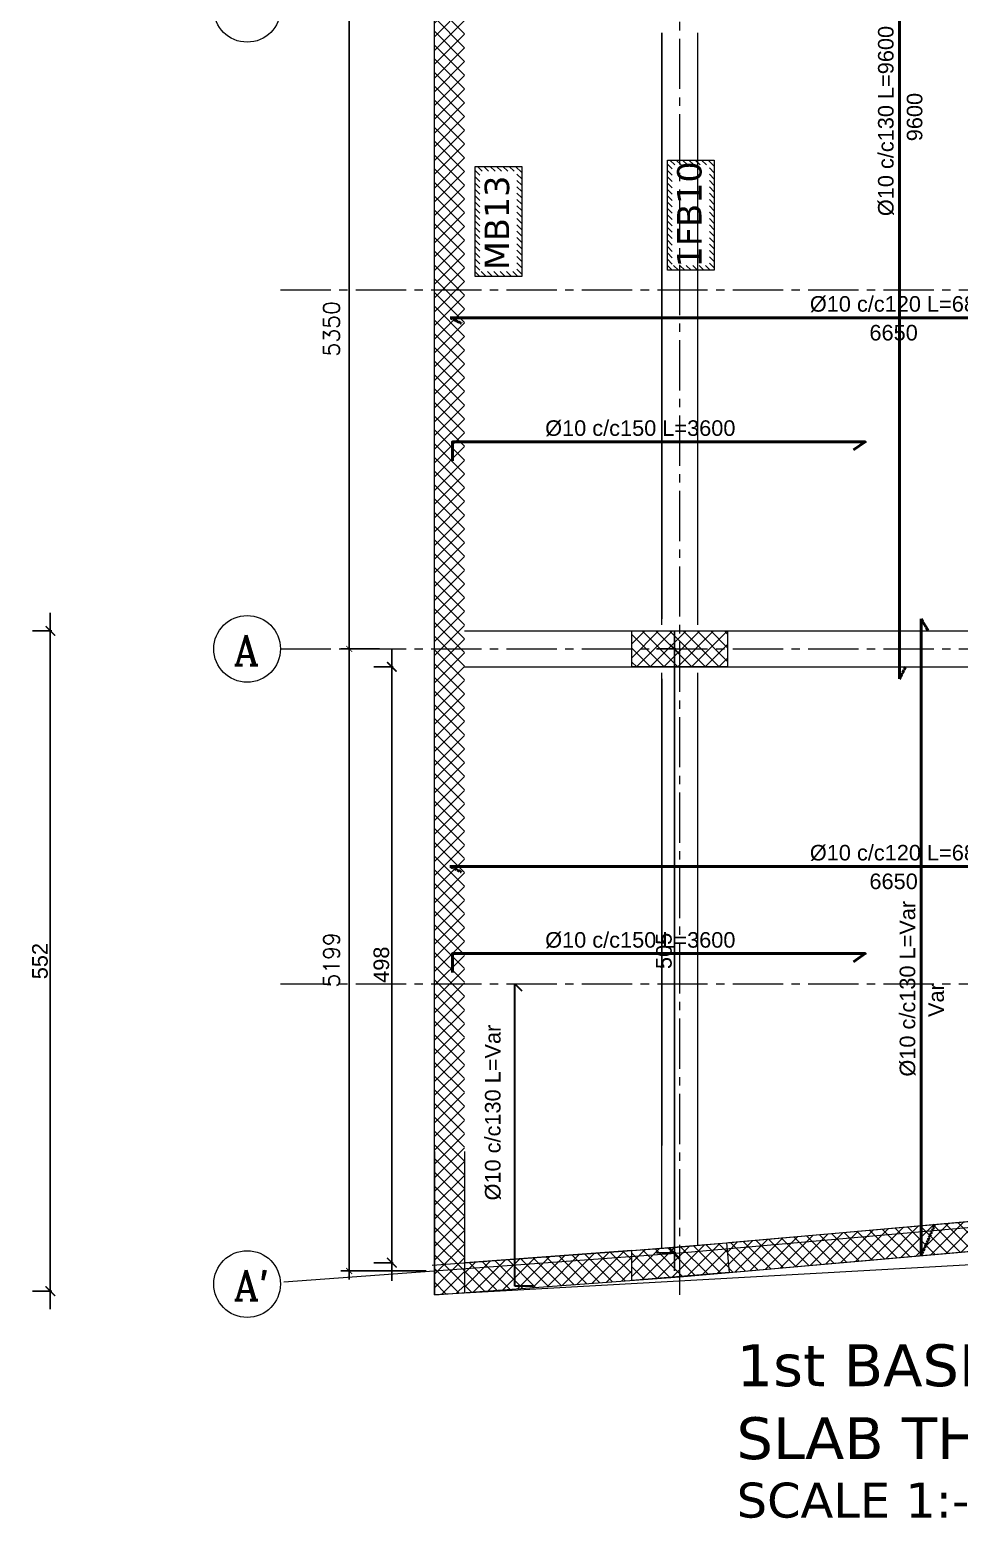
# Model space of a CAD drawing. Header units: inches. Extents: x -26151 to 62940, y -10194 to 246332.
# Drawn here: x -25705 to -24928, y 116189 to 117434 of the extents above; entities that cross this region are included whole.
import ezdxf

# ---------------------------------------------------------------- set-up
doc = ezdxf.new("R2010")
doc.units = ezdxf.units.IN
doc.header["$LTSCALE"] = 0.7
doc.header["$MEASUREMENT"] = 0
for name, pattern in [('ACAD_ISO10W100', [18, 12, -3, 0, -3]), ('CENTER2', [1.125, 0.75, -0.125, 0.125, -0.125]), ('DASHED2', [0.375, 0.25, -0.125])]:
    doc.linetypes.add(name, pattern=pattern)
doc.layers.get('0').update_dxf_attribs({"lineweight": 13})
doc.layers.get('Defpoints').update_dxf_attribs({"lineweight": 5})
for name, color, linetype, lineweight in [('axis', 254, 'ACAD_ISO10W100', 9), ('BEAM', 5, 'Continuous', 0), ('COLUMN', 4, 'Continuous', 20), ('dim', 1, 'Continuous', 25), ('hach', 9, 'Continuous', 9), ('hach 1', 254, 'Continuous', 9), ('hatch', 9, 'Continuous', 9), ('TEXT', 3, 'Continuous', 25), ('top renforcment', 7, 'Continuous', 40)]:
    doc.layers.add(name, color=color, linetype=linetype, lineweight=lineweight)
doc.styles.add('100', font='romans.shx', dxfattribs={"height": 13.5})
doc.styles.add('GENERATED_STYLE_4', font='verdanai.ttf')
doc.styles.add('romanc', font='verdana.ttf', dxfattribs={"height": 250})
doc.styles.get("Standard").update_dxf_attribs({"font": 'arial.ttf', "height": 13})
doc.dimstyles.new('abr100', dxfattribs={"dimtxt": 15, "dimasz": 5, "dimexe": 7, "dimexo": 7, "dimgap": 8, "dimtad": 1, "dimdec": 0, "dimlfac": 10, "dimzin": 4, "dimdsep": 46, "dimtxsty": '100', "dimblk": 'ARCHTICK', "dimcen": 0.09, "dimdle": 7, "dimclrd": 1, "dimclre": 8, "dimclrt": 2, "dimadec": 0, "dimazin": 1, "dimtfac": 1, "dimtdec": 0, "dimtix": 1, "dimtofl": 0, "dimtmove": 0, "dimatfit": 3, "dimldrblk": 'ARCHTICK', "dimfxl": 0, "dimtolj": 1, "dimtzin": 0, "dimlwd": -1, "dimlwe": -1, "dimarcsym": 0})
doc.dimstyles.get("Standard").update_dxf_attribs({"dimtxt": 13, "dimasz": 5, "dimexe": 0.18, "dimexo": 0.0625, "dimgap": 6, "dimtad": 1, "dimdec": 0, "dimlfac": 10, "dimzin": 0, "dimdsep": 46, "dimtxsty": 'Standard', "dimblk": 'ARCHTICK', "dimcen": 0.09, "dimse1": 1, "dimse2": 1, "dimclrd": 1, "dimclre": 7, "dimclrt": 3, "dimadec": 0, "dimazin": 0, "dimtfac": 1, "dimtdec": 0, "dimtix": 1, "dimtofl": 0, "dimtmove": 0, "dimatfit": 3, "dimldrblk": 'ARCHTICK', "dimfxl": 0, "dimtolj": 1, "dimtzin": 0, "dimarcsym": 0})
doc.dimstyles.new('STANDARD$0', dxfattribs={"dimscale": 0, "dimtxt": 50, "dimasz": 8, "dimexe": 15, "dimexo": 0.0625, "dimgap": 2, "dimtad": 1, "dimdec": 0, "dimzin": 0, "dimdsep": 46, "dimtxsty": 'Standard', "dimblk1": 'ARCHTICK', "dimblk2": 'ARCHTICK', "dimsah": 1, "dimcen": 0.09, "dimdle": 15, "dimclrd": 3, "dimclre": 3, "dimclrt": 3, "dimazin": 0, "dimtfac": 1, "dimtdec": 0, "dimtofl": 0, "dimtmove": 1, "dimatfit": 3, "dimldrblk": 'ARCHTICK', "dimfxl": 0, "dimtolj": 1, "dimtzin": 0, "dimarcsym": 0})
pattern_1 = [(45, (-487281.631, -142697.6286), (-5.7452426, 5.7452426), []), (135, (-487281.631, -142697.6286), (-5.7452426, -5.7452426), [])]

# ---------------------------------------------------------------- blocks, each defined once
blk = doc.blocks.new('_ArchTick')
at = {"color": 0, "linetype": 'ByBlock', "lineweight": 0, "const_width": 0.15}
blk.add_lwpolyline([(-0.5, -0.5), (0.5, 0.5)], dxfattribs=at)
blk = doc.blocks.new('*D1465')
at = {"layer": 'Defpoints', "color": 0, "lineweight": 30, "transparency": 16777216}
for p in [(-25437.7, 116916.1), (-25405.4, 116916.1), (-25366.4, 116396.1)]:
    blk.add_point(p, dxfattribs=at)
at = {"layer": 'dim', "color": 8, "transparency": 16777216}
for p, q in [((-25412.4, 116916.1), (-25444.7, 116916.1)), ((-25373.4, 116396.1), (-25444.7, 116396.1))]:
    blk.add_line(p, q, dxfattribs=at)
at = {"layer": 'dim', "color": 1, "transparency": 16777216}
blk.add_line((-25437.7, 116389.1), (-25437.7, 116923.1), dxfattribs=at)
at = {"layer": 'dim', "color": 1, "transparency": 16777216, "xscale": 5, "yscale": 5, "zscale": 5}
for p, rotation in [((-25437.7, 116916.1), 90), ((-25437.7, 116396.1), 270)]:
    blk.add_blockref('_ArchTick', p, dxfattribs=dict(at, rotation=rotation))
at = {"layer": 'dim', "color": 2, "lineweight": 30, "transparency": 16777216, "insert": (-25452.5, 116656.1), "char_height": 13.5, "attachment_point": 5, "rotation": 90, "style": '100'}
blk.add_mtext('\\A1;5199', dxfattribs=at)
blk = doc.blocks.new('*D1466')
at = {"layer": 'Defpoints', "color": 0, "lineweight": 30, "transparency": 16777216}
for p in [(-25437.7, 117451.1), (-25420.4, 117451.1), (-25405.4, 116916.1)]:
    blk.add_point(p, dxfattribs=at)
at = {"layer": 'dim', "color": 8, "transparency": 16777216}
for p, q in [((-25427.4, 117451.1), (-25444.7, 117451.1)), ((-25412.4, 116916.1), (-25444.7, 116916.1))]:
    blk.add_line(p, q, dxfattribs=at)
at = {"layer": 'dim', "color": 1, "transparency": 16777216}
blk.add_line((-25437.7, 116909.1), (-25437.7, 117458.1), dxfattribs=at)
at = {"layer": 'dim', "color": 1, "transparency": 16777216, "xscale": 5, "yscale": 5, "zscale": 5}
for p, rotation in [((-25437.7, 117451.1), 90), ((-25437.7, 116916.1), 270)]:
    blk.add_blockref('_ArchTick', p, dxfattribs=dict(at, rotation=rotation))
at = {"layer": 'dim', "color": 2, "lineweight": 30, "transparency": 16777216, "insert": (-25452.5, 117183.6), "char_height": 13.5, "attachment_point": 5, "rotation": 90, "style": '100'}
blk.add_mtext('\\A1;5350', dxfattribs=at)
blk = doc.blocks.new('*D1524')
at = {"layer": 'Defpoints', "color": 0, "transparency": 16777216}
for p in [(-25353.4, 117167.7, -19467.6), (-24688.4, 117167.7, -59863), (-24688.4, 117167.7)]:
    blk.add_point(p, dxfattribs=at)
at = {"layer": 'TEXT', "color": 3, "transparency": 16777216, "insert": (-24982.7, 117180.3), "char_height": 13, "attachment_point": 5}
blk.add_mtext('\\A1;6650', dxfattribs=at)
blk = doc.blocks.new('*D1525')
at = {"layer": 'Defpoints', "color": 0, "transparency": 16777216}
for p in [(-25353.5, 117192.9), (-24688.4, 117192.9, -19467.6), (-24688.4, 117191.2)]:
    blk.add_point(p, dxfattribs=at)
at = {"layer": 'TEXT', "color": 3, "transparency": 16777216, "insert": (-24973.2, 117204.2), "char_height": 13, "attachment_point": 5}
blk.add_mtext('\\A1;%%C10 c/c120 L=6800', dxfattribs=at)
blk = doc.blocks.new('*D1527')
at = {"layer": 'Defpoints', "color": 0, "transparency": 16777216}
for p in [(-25353.4, 116709.1, -19467.6), (-24688.4, 116709.1, -59863), (-24688.4, 116709.1)]:
    blk.add_point(p, dxfattribs=at)
at = {"layer": 'TEXT', "color": 3, "transparency": 16777216, "insert": (-24982.7, 116721.7), "char_height": 13, "attachment_point": 5}
blk.add_mtext('\\A1;6650', dxfattribs=at)
blk = doc.blocks.new('*D1528')
at = {"layer": 'Defpoints', "color": 0, "transparency": 16777216}
for p in [(-25353.5, 116734.2), (-24688.4, 116734.2, -19467.6), (-24688.4, 116732.5)]:
    blk.add_point(p, dxfattribs=at)
at = {"layer": 'TEXT', "color": 3, "transparency": 16777216, "insert": (-24973.2, 116745.5), "char_height": 13, "attachment_point": 5}
blk.add_mtext('\\A1;%%C10 c/c120 L=6800', dxfattribs=at)
blk = doc.blocks.new('*D1548')
at = {"layer": 'Defpoints', "color": 0, "transparency": 16777216}
for p in [(-24934.5, 116941.1, -59863), (-24934.5, 116941.1), (-24934.5, 116476.1, -59863)]:
    blk.add_point(p, dxfattribs=at)
at = {"layer": 'TEXT', "color": 3, "transparency": 16777216, "insert": (-24947.1, 116622.5), "char_height": 13, "attachment_point": 5, "rotation": 90}
blk.add_mtext('\\A1;Var', dxfattribs=at)
blk = doc.blocks.new('*D1549')
at = {"layer": 'Defpoints', "color": 0, "transparency": 16777216}
for p in [(-24959.6, 116941.1, -19467.6), (-24957.9, 116941.1), (-24959.6, 116476, -40395.4)]:
    blk.add_point(p, dxfattribs=at)
at = {"layer": 'TEXT', "color": 3, "transparency": 16777216, "insert": (-24970.9, 116632), "char_height": 13, "attachment_point": 5, "rotation": 90}
blk.add_mtext('\\A1;%%C10 c/c130 L=Var', dxfattribs=at)
blk = doc.blocks.new('*D1552')
at = {"layer": 'Defpoints', "color": 0, "transparency": 16777216}
for p in [(-24952.5, 117851.1, -59863), (-24952.5, 117851.1), (-24952.5, 116891.1, -59863)]:
    blk.add_point(p, dxfattribs=at)
at = {"layer": 'TEXT', "color": 3, "transparency": 16777216, "insert": (-24965.1, 117360.6), "char_height": 13, "attachment_point": 5, "rotation": 90}
blk.add_mtext('\\A1;9600', dxfattribs=at)
blk = doc.blocks.new('*D1553')
at = {"layer": 'Defpoints', "color": 0, "transparency": 16777216}
for p in [(-24977.7, 117851.1, -19467.6), (-24976, 117851.1), (-24977.7, 116891, -40395.4)]:
    blk.add_point(p, dxfattribs=at)
at = {"layer": 'TEXT', "color": 3, "transparency": 16777216, "insert": (-24989, 117357.3), "char_height": 13, "attachment_point": 5, "rotation": 90}
blk.add_mtext('\\A1;%%C10 c/c130 L=9600', dxfattribs=at)
blk = doc.blocks.new('*D1587')
at = {"layer": 'Defpoints', "color": 0, "transparency": 16777216}
for p in [(-25366.5, 117089.1), (-25366.5, 117087.4), (-25006.4, 117089.1, 13009.9)]:
    blk.add_point(p, dxfattribs=at)
at = {"layer": 'TEXT', "color": 3, "transparency": 16777216, "insert": (-25194.4, 117100.4), "char_height": 13, "attachment_point": 5}
blk.add_mtext('\\A1;%%C10 c/c150 L=3600', dxfattribs=at)
blk = doc.blocks.new('*D1589')
at = {"layer": 'Defpoints', "color": 0, "transparency": 16777216}
for p in [(-25366.5, 116661.3), (-25366.5, 116659.6), (-25006.4, 116661.3, 13009.9)]:
    blk.add_point(p, dxfattribs=at)
at = {"layer": 'TEXT', "color": 3, "transparency": 16777216, "insert": (-25194.4, 116672.6), "char_height": 13, "attachment_point": 5}
blk.add_mtext('\\A1;%%C10 c/c150 L=3600', dxfattribs=at)
blk = doc.blocks.new('*D1626')
at = {"layer": 'Defpoints', "color": 0, "linetype": 'ByBlock', "transparency": 16777216}
for p in [(-25687.5, 116931.1), (-25312.6, 116931.1), (-25312.6, 116379.2)]:
    blk.add_point(p, dxfattribs=at)
at = {"layer": 'hach', "color": 3, "lineweight": -2, "transparency": 16777216}
for p, q in [((-25687.5, 116364.2), (-25687.5, 116946.1)), ((-25686.3, 116931.1), (-25702.5, 116931.1)), ((-25686.3, 116379.2), (-25702.5, 116379.2))]:
    blk.add_line(p, q, dxfattribs=at)
at = {"layer": 'hach', "color": 3, "linetype": 'ByBlock', "lineweight": -2, "transparency": 16777216, "xscale": 8, "yscale": 8, "zscale": 8}
for p, rotation in [((-25687.5, 116931.1), 90), ((-25687.5, 116379.2), 270)]:
    blk.add_blockref('_ArchTick', p, dxfattribs=dict(at, rotation=rotation))
at = {"layer": 'hach', "color": 3, "linetype": 'ByBlock', "lineweight": 15, "transparency": 16777216, "insert": (-25696.1, 116655.1), "char_height": 13, "attachment_point": 5, "rotation": 90}
blk.add_mtext('\\A1;552', dxfattribs=at)
blk = doc.blocks.new('*D1621')
at = {"layer": 'Defpoints', "color": 0, "linetype": 'ByBlock', "transparency": 16777216}
for p in [(-25340.8, 116636.1), (-25339.6, 116377.7), (-23728.7, 116377.7)]:
    blk.add_point(p, dxfattribs=at)
at = {"layer": 'hach', "color": 3, "lineweight": -2, "transparency": 16777216}
for p, q in [((-23728.7, 116651.1), (-23728.7, 116362.7)), ((-23729.9, 116636.1), (-23713.7, 116636.1)), ((-23729.9, 116377.7), (-23713.7, 116377.7))]:
    blk.add_line(p, q, dxfattribs=at)
at = {"layer": 'hach', "color": 3, "linetype": 'ByBlock', "lineweight": -2, "transparency": 16777216, "xscale": 8, "yscale": 8, "zscale": 8}
for p, rotation in [((-23728.7, 116636.1), 90), ((-23728.7, 116377.7), 270)]:
    blk.add_blockref('_ArchTick', p, dxfattribs=dict(at, rotation=rotation))
at = {"layer": 'hach', "color": 3, "linetype": 'ByBlock', "transparency": 16777216, "insert": (-23737.3, 116506.9), "char_height": 13, "attachment_point": 5, "rotation": 90}
blk.add_mtext('\\A1;258', dxfattribs=at)
blk = doc.blocks.new('*D1673')
at = {"layer": 'Defpoints', "color": 0, "linetype": 'ByBlock', "transparency": 16777216}
for p in [(-25340.9, 116901.1), (-25402.1, 116403), (-25340.8, 116403)]:
    blk.add_point(p, dxfattribs=at)
at = {"layer": 'hach', "color": 3, "lineweight": -2, "transparency": 16777216}
for p, q in [((-25402.1, 116916.1), (-25402.1, 116388)), ((-25400.9, 116901.1), (-25417.1, 116901.1)), ((-25400.9, 116403), (-25417.1, 116403))]:
    blk.add_line(p, q, dxfattribs=at)
at = {"layer": 'hach', "color": 3, "linetype": 'ByBlock', "lineweight": -2, "transparency": 16777216, "xscale": 8, "yscale": 8, "zscale": 8}
for p, rotation in [((-25402.1, 116901.1), 90), ((-25402.1, 116403), 270)]:
    blk.add_blockref('_ArchTick', p, dxfattribs=dict(at, rotation=rotation))
at = {"layer": 'hach', "color": 3, "linetype": 'ByBlock', "transparency": 16777216, "insert": (-25410.8, 116652.1), "char_height": 13, "attachment_point": 5, "rotation": 90}
blk.add_mtext('\\A1;498', dxfattribs=at)
blk = doc.blocks.new('*D1691')
at = {"layer": 'Defpoints', "color": 0, "lineweight": 30, "transparency": 16777216}
for p in [(-25306.2, 116584.4), (-25306.2, 116409.4), (-25304.5, 116409.4)]:
    blk.add_point(p, dxfattribs=at)
at = {"layer": 'TEXT', "color": 3, "transparency": 16777216, "insert": (-25317.5, 116528.5), "char_height": 13, "attachment_point": 5, "rotation": 90}
blk.add_mtext('\\A1;%%C10 c/c130 L=Var', dxfattribs=at)
blk = doc.blocks.new('*D1866')
at = {"layer": 'Defpoints', "color": 0, "transparency": 16777216}
for p in [(-25161.4, 116916.1), (-25165.9, 116411.2), (-25161.4, 116411.2)]:
    blk.add_point(p, dxfattribs=at)
at = {"layer": 'hach', "color": 3, "lineweight": -2, "transparency": 16777216}
for p, q in [((-25165.9, 116931.1), (-25165.9, 116396.2)), ((-25164.7, 116916.1), (-25180.9, 116916.1)), ((-25164.7, 116411.2), (-25180.9, 116411.2))]:
    blk.add_line(p, q, dxfattribs=at)
at = {"layer": 'hach', "color": 3, "lineweight": -2, "transparency": 16777216, "xscale": 8, "yscale": 8, "zscale": 8}
for p, rotation in [((-25165.9, 116916.1), 90), ((-25165.9, 116411.2), 270)]:
    blk.add_blockref('_ArchTick', p, dxfattribs=dict(at, rotation=rotation))
at = {"layer": 'hach', "color": 3, "transparency": 16777216, "insert": (-25174.6, 116663.6), "char_height": 13, "attachment_point": 5, "rotation": 90}
blk.add_mtext('\\A1;505', dxfattribs=at)

msp = doc.modelspace()

# ---------------------------------------------------------------- hatches: boundary and pattern name
at = {"layer": 'hach 1', "linetype": 'ByBlock'}
h = msp.add_hatch(dxfattribs=at)
h.set_pattern_fill('ANSI31', color=1, scale=30, angle=90, style=0)
h.set_pattern_definition([(135, (94506.487, 129690.0285), (-2.65165043, -2.65165043), [])])
h.paths.add_polyline_path([(-25171.68, 117324.58), (-25171.68, 117232.63), (-25132.68, 117232.63), (-25132.68, 117324.58)])
h.paths.add_polyline_path([(-25167.68, 117320.58), (-25136.68, 117320.58), (-25136.68, 117236.63), (-25167.68, 117236.63)], flags=16)
h = msp.add_hatch(dxfattribs=at)
h.set_pattern_fill('ANSI31', color=1, scale=30, angle=90, style=0)
h.set_pattern_definition([(135, (94345.679, 129684.792), (-2.65165043, -2.65165043), [])])
h.paths.add_polyline_path([(-25332.49, 117319.34), (-25332.49, 117227.4), (-25293.49, 117227.4), (-25293.49, 117319.34)])
h.paths.add_polyline_path([(-25328.49, 117315.34), (-25297.49, 117315.34), (-25297.49, 117231.4), (-25328.49, 117231.4)], flags=16)
at = {"layer": 'hatch', "ltscale": 0.5}
h = msp.add_hatch(dxfattribs=at)
h.set_pattern_fill('NET', color=1, scale=65, angle=45, style=0)
h.set_pattern_definition([(45, (-489372.932, -142772.044), (-5.7452426, 5.7452426), []), (135, (-489372.932, -142772.044), (-5.7452426, -5.7452426), [])])
h.paths.add_polyline_path([(-25366.44, 118186.08), (-25341.1, 118186.08), (-25341.44, 116377.91), (-25366.44, 116376.08)])
h = msp.add_hatch(dxfattribs=at)
h.set_pattern_fill('NET', color=1, scale=65, angle=45, style=0)
h.set_pattern_definition(pattern_1)
h.paths.add_polyline_path([(-25201.44, 116931.08), (-25121.44, 116931.08), (-25121.44, 116901.08), (-25201.44, 116901.08)])
h = msp.add_hatch(dxfattribs=at)
h.set_pattern_fill('NET', color=1, scale=65, angle=45, style=0)
h.set_pattern_definition([(45, (-488016.202, -145766.89), (-5.7452426, 5.7452426), []), (135, (-488016.202, -145766.89), (-5.7452426, -5.7452426), [])])
h.paths.add_polyline_path([(-25122.25, 116419.65), (-24749.67, 116452.62), (-24749.78, 116427.51), (-25120.05, 116394.75)])
h = msp.add_hatch(dxfattribs=at)
h.set_pattern_fill('NET', color=1, scale=65, angle=45, style=0)
h.set_pattern_definition(pattern_1)
h.paths.add_polyline_path([(-25201.56, 116413.21), (-25122.25, 116419.65), (-25120.05, 116394.75), (-25201.59, 116388.15)])
h = msp.add_hatch(dxfattribs=at)
h.set_pattern_fill('NET', color=1, scale=65, angle=45, style=0)
h.set_pattern_definition([(45, (-489188.495, -145392.7195), (-5.7452426, 5.7452426), []), (135, (-489188.495, -145392.7195), (-5.7452426, -5.7452426), [])])
h.paths.add_polyline_path([(-25341.44, 116402.98), (-25201.56, 116413.21), (-25201.59, 116388.15), (-25341.44, 116377.91)])

# ---------------------------------------------------------------- linework, layer by layer
at = {"color": 1, "lineweight": 20}
for centre in [(-25523, 117451.08), (-25523, 116916.08), (-25523, 116385.19)]:
    msp.add_ellipse(centre, major_axis=(-0.02, 27.86), ratio=1, start_param=4.7118466, end_param=10.9950319, dxfattribs=at)
at = {"layer": 'axis', "color": 1, "linetype": 'CENTER2', "ltscale": 80}
for p, q in [((-25161.44, 116376.08), (-25161.44, 119991.98)), ((-25495.14, 117216.08), (-22887.88, 117216.08)), ((-25495.14, 116916.08), (-22887.88, 116916.08)), ((-25495.14, 116636.08), (-22887.88, 116636.08))]:
    msp.add_line(p, q, dxfattribs=at)
at = {"layer": 'BEAM', "color": 1, "linetype": 'Continuous'}
for p, q in [((-25176.44, 117431.08), (-25176.44, 116941.08)), ((-25176.44, 116936.08), (-25176.44, 117431.08)), ((-25146.44, 116936.08), (-25146.44, 117431.08)), ((-25341.44, 116931.08), (-25201.44, 116931.08)), ((-25121.44, 116931.08), (-24749.44, 116931.08)), ((-25341.44, 116901.08), (-25201.44, 116901.08)), ((-25121.44, 116901.08), (-24749.44, 116901.08)), ((-25176.44, 116415.25), (-25176.44, 116896.08)), ((-25176.44, 116891.08), (-25176.44, 116501.08)), ((-25146.44, 116417.69), (-25146.44, 116896.08))]:
    msp.add_line(p, q, dxfattribs=at)
at = {"layer": 'COLUMN', "color": 1}
for p, q in [((-25366.44, 116476.08), (-25366.44, 118181.08)), ((-25120.58, 116419.8), (-24749.67, 116452.62)), ((-25120.05, 116394.75), (-24749.78, 116427.51)), ((-25201.56, 116413.21), (-25340.76, 116403.03))]:
    msp.add_line(p, q, dxfattribs=at)
for points in [[(-25201.44, 116931.08), (-25121.44, 116931.08), (-25121.44, 116901.08), (-25201.44, 116901.08)], [(-25201.44, 116931.08), (-25121.44, 116931.08), (-25121.44, 116901.08), (-25201.44, 116901.08)], [(-25201.56, 116413.21), (-25122.25, 116419.65), (-25120.05, 116394.75), (-25201.59, 116388.15)], [(-25201.56, 116413.21), (-25122.25, 116419.65), (-25120.05, 116394.75), (-25201.44, 116388.16)]]:
    msp.add_lwpolyline(points, close=True, dxfattribs=at)
at = {"layer": 'hach', "color": 1, "linetype": 'ByBlock'}
for p, q in [((-25340.95, 116901.08), (-23398.07, 116901.08)), ((-25366.44, 116496.08), (-25366.44, 116376.08)), ((-25341.44, 116496.08), (-25341.44, 116377.91))]:
    msp.add_line(p, q, dxfattribs=at)
at = {"layer": 'hach', "color": 1, "linetype": 'ByBlock', "lineweight": 30}
for p, q in [((-25299.27, 116383.5), (-25299.27, 116636.08)), ((-25299.27, 116636.08), (-25293.49, 116630.18)), ((-25284.27, 116383.5), (-25299.27, 116383.5))]:
    msp.add_line(p, q, dxfattribs=at)
at = {"layer": 'hach', "color": 2, "linetype": 'ByBlock'}
msp.add_line((-25299.27, 116383.5), (-25284.27, 116383.5), dxfattribs=at)
at = {"layer": 'hach', "color": 1, "linetype": 'ByBlock'}
for points in [[(-22768.08, 117014.98), (-23582.23, 116475.94), (-25366.44, 116376.18), (-25366.44, 119870.13), (-23267.88, 119870.04), (-22768.08, 117014.98)], [(-25492.43, 116386.9), (-25161.04, 116411.2), (-24709.1, 116451.12), (-24069.15, 116481.14), (-23577.09, 116515.14)], [(-25368.27, 116401.02), (-25163.45, 116416), (-24711.13, 116456.03), (-24070.41, 116486.07), (-23577.44, 116520.13)], [(-25366.44, 116376.08), (-25161.44, 116391.08), (-24709.44, 116431.08), (-24069.42, 116460.14), (-23577.44, 116495.13)]]:
    msp.add_lwpolyline(points, dxfattribs=at)
at = {"layer": 'hach 1', "color": 1, "linetype": 'ByBlock'}
for points in [[(-25171.68, 117232.63), (-25171.68, 117324.58), (-25132.68, 117324.58), (-25132.68, 117232.63)], [(-25332.49, 117227.4), (-25332.49, 117319.34), (-25293.49, 117319.34), (-25293.49, 117227.4)]]:
    msp.add_lwpolyline(points, close=True, dxfattribs=at)
at = {"layer": 'top renforcment', "color": 1, "linetype": 'DASHED2', "ltscale": 2}
for points, elevation in [([(-24972.89, 116900.79), (-24977.69, 116891.05), (-24977.69, 117851.08), (-24971.87, 117841.34)], 34486.2), ([(-25343.72, 117188.08), (-25353.46, 117192.88), (-24688.43, 117192.88), (-24698.18, 117187.06)], -5909.18), ([(-24948.12, 116435.06), (-24959.64, 116408.94), (-24959.66, 116941.08), (-24953.85, 116931.34)], 34486.2), ([(-25343.72, 116729.44), (-25353.47, 116734.25), (-24688.44, 116734.25), (-24698.18, 116728.43)], -5909.18)]:
    msp.add_lwpolyline(points, dxfattribs=dict(at, elevation=elevation))
at = {"layer": 'top renforcment', "color": 1, "elevation": -13009.85}
for points in [[(-25016.18, 117082.34), (-25006.44, 117089.14), (-25351.47, 117089.14), (-25351.47, 117073.35)], [(-25016.18, 116654.55), (-25006.44, 116661.35), (-25351.47, 116661.35), (-25351.47, 116645.56)]]:
    msp.add_lwpolyline(points, dxfattribs=at)

# ---------------------------------------------------------------- texts
at = {"layer": 'TEXT', "color": 1, "style": 'romanc'}
for s, p in [('1FB10', (-25143.25, 117234.95)), ('MB13', (-25304.06, 117232.78))]:
    msp.add_text(s, height=20.4, rotation=90, dxfattribs=at).set_placement(p)
for s, height, p in [('1st BASEMENT FLOOR SLAB REINFORCEMENT  ', 35, (-25113.99, 116299.81)), ('SLAB THICKNESS 170MM', 35, (-25113.99, 116238.85)), ('SCALE 1:-50', 29.1666, (-25113.83, 116190))]:
    msp.add_text(s, height=height, dxfattribs=at).set_placement(p)
at = {"layer": 'TEXT', "color": 1, "char_height": 25, "attachment_point": 1, "style": 'GENERATED_STYLE_4'}
for s, insert in [('{\\Fromanc|c0;A}', (-25534.45, 116927.59)), ("{\\Fromanc|c0;A'}", (-25534.45, 116396.7))]:
    msp.add_mtext(s, dxfattribs=dict(at, insert=insert))

# ---------------------------------------------------------------- dimensions: what is measured, and where the dimension line sits
at = {"layer": 'dim', "color": 1, "lineweight": 30}
for base, p1, p2, picture, middle in [((-25437.72, 117451.08), (-25405.36, 116916.08), (-25420.43, 117451.08), '*D1466', (-25452.47, 117183.58)), ((-25437.72, 116916.08), (-25366.44, 116396.14), (-25405.36, 116916.08), '*D1465', (-25452.47, 116656.11))]:
    dim = msp.add_linear_dim(base=base, p1=p1, p2=p2, angle=90, dimstyle='abr100', dxfattribs=at)
    dim.commit()
    dim.dimension.update_dxf_attribs({"geometry": picture, "text_midpoint": middle})
at = {"layer": 'hach', "color": 1, "linetype": 'ByBlock', "lineweight": 15}
dim = msp.add_linear_dim(base=(-25687.51, 116931.08), p1=(-25312.56, 116379.2), p2=(-25312.56, 116931.08), angle=90, dimstyle='STANDARD$0', override={"dimscale": 1, "dimfxl": 1.25}, dxfattribs=at)
dim.commit()
dim.dimension.update_dxf_attribs({"geometry": '*D1626', "text_midpoint": (-25696.15, 116655.14)})
at = {"layer": 'hach', "color": 1}
dim = msp.add_linear_dim(base=(-25165.92, 116411.16), p1=(-25161.44, 116916.08), p2=(-25161.44, 116411.16), angle=90, dimstyle='STANDARD$0', override={"dimscale": 1, "dimfxl": 1.25}, dxfattribs=at)
dim.commit()
dim.dimension.update_dxf_attribs({"geometry": '*D1866', "text_midpoint": (-25174.56, 116663.62)})
at = {"layer": 'hach', "linetype": 'ByBlock'}
dim = msp.add_linear_dim(base=(-25402.13, 116403.03), p1=(-25340.95, 116901.08), p2=(-25340.76, 116403.03), angle=90, dimstyle='STANDARD$0', override={"dimscale": 1, "dimfxl": 1.25}, dxfattribs=at)
dim.commit()
dim.dimension.update_dxf_attribs({"geometry": '*D1673', "text_midpoint": (-25410.77, 116652.06)})
at = {"layer": 'hach', "color": 1, "linetype": 'ByBlock'}
dim = msp.add_linear_dim(base=(-23728.66, 116377.68), p1=(-25340.85, 116636.08), p2=(-25339.62, 116377.68), angle=90, dimstyle='STANDARD$0', override={"dimscale": 1, "dimfxl": 1.25}, dxfattribs=at)
dim.commit()
dim.dimension.update_dxf_attribs({"geometry": '*D1621', "text_midpoint": (-23737.3, 116506.88)})
at = {"layer": 'TEXT', "color": 1}
for base, p1, p2, angle, text, dimstyle, override, picture, middle, dimtype in [((-24975.97, 117851.08, 47496.06), (-24977.66, 116891.05, 7100.68), (-24977.66, 117851.08, 28028.42), 90, '%%C10 c/c130 L=<>', 'Standard', {"dimsd1": 1, "dimsd2": 1, "dimfxl": 0.1, "dimfxlon": 1}, '*D1553', (-24975.97, 117357.26, 47496.06), 160), ((-25366.47, 117087.41), (-25006.44, 117089.11, 13009.85), (-25366.47, 117089.11), 180, '%%C10 c/c150 L=<>', 'Standard', {"dimsd1": 1, "dimsd2": 1, "dimfxl": 0.1, "dimfxlon": 1}, '*D1587', (-25194.44, 117087.41), 160), ((-24957.94, 116941.08, 47496.06), (-24959.63, 116476.05, 7100.68), (-24959.63, 116941.08, 28028.42), 90, '%%C10 c/c130 L=Var', 'Standard', {"dimsd1": 1, "dimsd2": 1, "dimfxl": 0.1, "dimfxlon": 1}, '*D1549', (-24957.94, 116632.05, 47496.06), 160), ((-24934.47, 116941.08, 59863.02), (-24934.47, 116476.08), (-24934.47, 116941.08), 90, 'Var', 'Standard', {"dimsd1": 1, "dimsd2": 1, "dimfxl": 0.1, "dimfxlon": 1}, '*D1548', (-24934.47, 116622.55, 59863.02), 161), ((-25366.47, 116659.62), (-25006.44, 116661.32, 13009.85), (-25366.47, 116661.32), 180, '%%C10 c/c150 L=<>', 'Standard', {"dimsd1": 1, "dimsd2": 1, "dimfxl": 0.1, "dimfxlon": 1}, '*D1589', (-25194.44, 116659.62), 160), ((-25304.5, 116409.44), (-25306.2, 116584.44), (-25306.2, 116409.44), 270, '%%C10 c/c130 L=Var', 'STANDARD$0', {"dimscale": 1, "dimtxt": 13, "dimasz": 5, "dimexe": 0.18, "dimgap": 6, "dimlfac": 10, "dimblk": 'ArchTick', "dimsah": 0, "dimdle": 0, "dimse1": 1, "dimse2": 1, "dimsd1": 1, "dimsd2": 1, "dimclrd": 1, "dimclre": 7, "dimadec": 0, "dimtix": 1, "dimtmove": 0, "dimfxl": 0.1}, '*D1691', (-25304.5, 116528.52), 160)]:
    dim = msp.add_linear_dim(base=base, p1=p1, p2=p2, angle=angle, text=text, dimstyle=dimstyle, override=override, dxfattribs=at)
    dim.commit()
    dim.dimension.update_dxf_attribs({"geometry": picture, "text_midpoint": middle, "dimtype": dimtype})
for base, p1, p2, angle, picture, middle in [((-24952.5, 117851.08, 59863.02), (-24952.5, 116891.08), (-24952.5, 117851.08), 90, '*D1552', (-24952.5, 117360.58, 59863.02)), ((-24688.43, 117167.69, 19467.64), (-25353.43, 117167.69), (-24688.43, 117167.69, -40395.38), 360, '*D1524', (-24982.66, 117167.69, 19467.64)), ((-24688.44, 116709.05, 19467.64), (-25353.43, 116709.05), (-24688.44, 116709.05, -40395.38), 360, '*D1527', (-24982.67, 116709.05, 19467.64))]:
    dim = msp.add_linear_dim(base=base, p1=p1, p2=p2, angle=angle, dimstyle='Standard', override={"dimsd1": 1, "dimsd2": 1, "dimfxl": 0.1, "dimfxlon": 1}, dxfattribs=at)
    dim.commit()
    dim.dimension.update_dxf_attribs({"geometry": picture, "text_midpoint": middle, "dimtype": 161})
for base, p1, p2, picture, middle in [((-24688.43, 117191.16, 7100.68), (-25353.46, 117192.85, 7100.68), (-24688.43, 117192.85, -12366.96), '*D1525', (-24973.17, 117191.16, 7100.68)), ((-24688.44, 116732.52, 7100.68), (-25353.47, 116734.22, 7100.68), (-24688.44, 116734.22, -12366.96), '*D1528', (-24973.17, 116732.52, 7100.68))]:
    dim = msp.add_linear_dim(base=base, p1=p1, p2=p2, text='%%C10 c/c120 L=6800', dimstyle='Standard', override={"dimsd1": 1, "dimsd2": 1, "dimfxl": 0.1, "dimfxlon": 1}, dxfattribs=at)
    dim.commit()
    dim.dimension.update_dxf_attribs({"geometry": picture, "text_midpoint": middle, "dimtype": 160})

doc.saveas('drawing.dxf')
